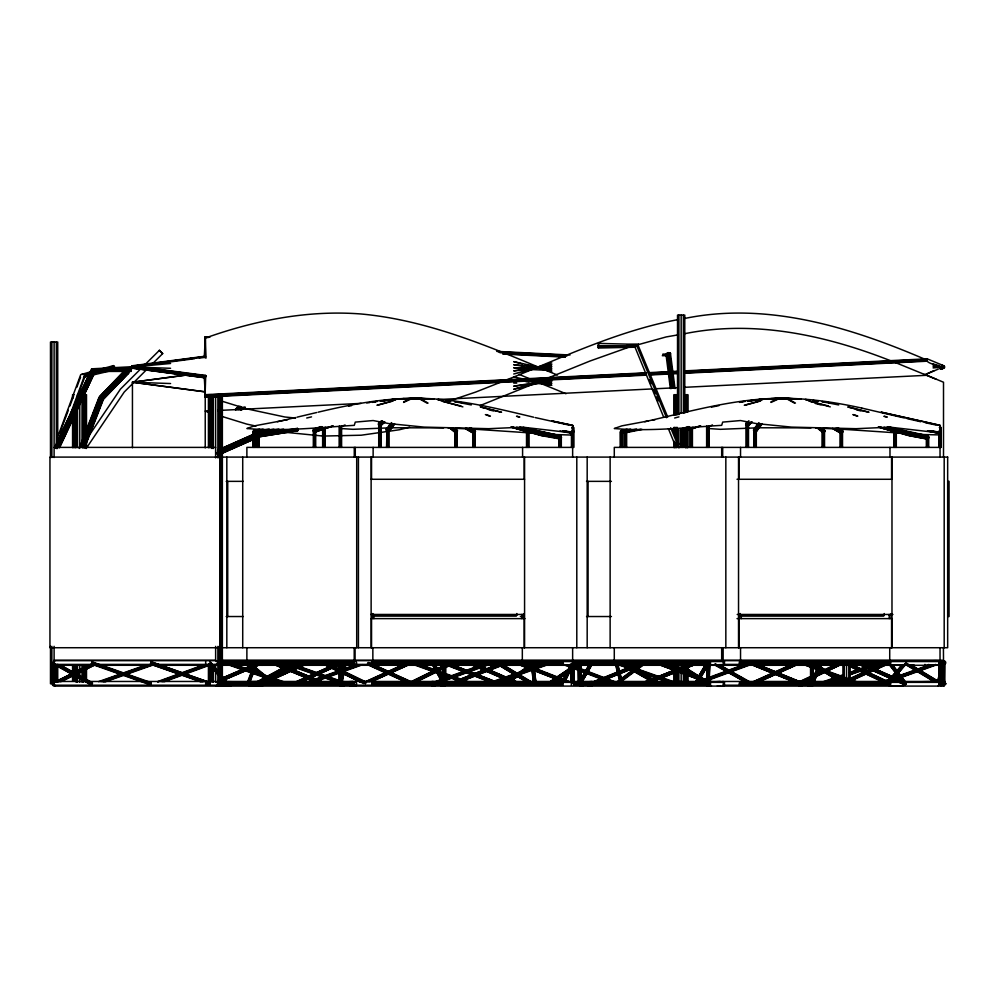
<?xml version="1.0" encoding="UTF-8"?>
<svg xmlns="http://www.w3.org/2000/svg" width="999" height="999" viewBox="0 0 999 999"><rect width="100%" height="100%" fill="white"/><g stroke="black" fill="none" stroke-linecap="round" stroke-linejoin="round"><path stroke-width="1.5" d="M572.639 427.135L572.639 425.337L551.885 420.966L572.639 425.374L572.639 457.092M940.034 427.135L940.034 425.337L881.168 412.15L940.034 425.374L940.034 457.092M205.369 395.879L205.307 397.065L205.132 375.462L204.296 376.611L205.307 397.065L646.378 375.149M209.977 337.125L205.207 336.9L205.319 356.193L206.106 358.054M421.416 399.101L415.284 398.888L415.359 398.264C455.569 398.264 494.83 407.904 533.691 417.22M782.754 398.888L782.766 398.264C809.377 398.389 835.776 402.397 861.725 408.067M205.669 664.41L205.669 661.55M205.669 685.202L205.669 682.354M572.115 432.954L572.652 429.707L573.451 430.332L573.114 432.33M939.522 432.954L939.235 431.331M564.285 681.655L518.094 663.673L518.606 661.875L569.13 681.543M571.203 684.889L572.015 682.667M204.633 356.581L205.207 336.9L205.319 356.193L132.08 365.796L131.506 366.983L132.08 368.156L204.745 377.759M205.307 336.9L204.296 357.342M646.241 373.239L205.095 395.142L205.719 375.462L132.08 365.796M706.693 680.806L707.304 667.444M706.93 680.119L707.604 665.259M707.492 681.168L708.229 664.834M708.254 681.168L709.003 664.834M708.878 681.605L709.627 665.259M709.128 682.292L709.939 664.472M598.601 343.394L598.389 348.014L598.401 343.394L638.736 344.418L627.484 344.767M354.32 660.676L354.32 665.284M354.32 681.468L354.32 686.088M131.069 371.403C128.147 367.332 132.879 365.209 131.069 371.403L93.656 371.441L56.98 448.688M562.874 661.55L562.874 664.41L523.089 664.41L523.089 661.55M562.874 682.354L562.874 685.202L52.622 685.202L52.622 682.354M415.284 398.888L415.334 398.264M776.598 399.101L782.741 398.264L763.723 399.101M849.625 681.693L801.285 663.673M801.248 664.098L801.772 662.287M411.788 684.465L412.687 682.667M469.617 663.673C470.367 665.284 472.152 661.738 470.504 661.862M517.994 684.902L518.656 682.667M904.57 663.648L905.344 664.06L906.28 662.986L905.581 661.9M939.922 684.864L940.658 682.704L911.4 665.097M592.245 664.41L592.145 665.284L584.815 664.847M353.097 664.41L352.984 665.284L341.183 665.197M523.089 685.202L523.089 682.354M859.577 664.722L904.907 684.889L906.13 683.778L906.018 682.667L862.1 663.136M890.521 661.55L890.521 664.41L724.45 664.41L723.638 665.284M890.521 682.354L890.521 685.202L724.45 685.202L723.638 686.088M323.301 684.902L324.388 682.667L323.301 684.902L274.463 664.697M801.972 684.465L801.173 684.902L750.237 664.098L751.31 661.862M801.173 684.902L801.448 683.091L802.409 683.091M314.26 432.18L313.099 430.557L313.898 428.946L320.879 426.623M313.898 428.946L315.921 430.557L315.135 432.18L333.341 425.861M680.881 431.568L681.293 428.946L688.286 426.623M700.749 425.861L682.529 432.18L683.328 430.557L681.293 428.946M519.967 664.41L371.865 664.41L371.628 662.986L371.865 661.55L724.45 661.55L724.45 664.41M371.865 685.202L371.865 682.354L724.45 682.354L724.45 685.202M60.102 664.872L92.333 682.704L92.045 684.452L91.096 684.864L53.484 664.06L54.296 661.9M91.096 684.864L92.333 682.704M739.51 664.41L739.51 661.55L945.379 661.55L945.841 662.986L944.742 664.41M739.51 685.202L739.51 682.354L901.16 682.354M652.372 661.55L652.372 664.41M652.372 682.354L652.372 685.202M572.39 428.559L572.989 425.949L572.302 429.17M939.709 429.17L940.396 425.949L939.997 427.56M341.97 671.228L343.269 665.284M342.357 671.078L343.007 668.106M341.271 676.76L343.868 664.884M341.383 679.732L344.643 664.884M344.093 670.004L344.742 667.032M341.708 681.63L345.279 665.284M342.095 681.468L345.666 665.134M341.97 682.292L345.879 664.472M939.859 428.559L940.084 427.56M704.695 681.693L657.654 664.098L658.641 661.862M372.789 613.523L373.439 615.971L516.283 615.971L516.87 613.523M740.197 613.523L740.846 615.971L883.69 615.971L884.277 613.523M412.162 664.098L412.962 661.862M470.029 684.902L470.729 683.091M937.274 682.292L939.584 673.376M939.46 675.561L937.924 681.493L939.634 683.778L937.986 686.088M938.098 681.181L939.634 675.237M938.561 681.93L939.322 678.958M798.076 665.284L798.301 664.41M379.483 425.986L378.496 423.389L381.506 420.754M383.803 422.365L380.519 425.986L384.94 421.94M746.89 425.986L745.903 423.389L748.913 420.754M751.198 422.365L747.926 425.986L752.347 421.94M248.526 684.902L247.128 684.465L247.053 683.091L248.414 682.667L255.245 664.635M394.318 424.612L389.148 431.193L387.25 431.818L386.313 429.195L391.483 422.627M389.148 431.193L392.882 425.999M761.725 424.612L756.543 431.193L754.657 431.818L753.721 429.195L758.878 422.627M756.543 431.193L760.289 425.999M55.295 665.284L53.771 662.986L55.295 660.676L216.146 660.676M55.295 686.088L53.771 683.778L55.295 681.468L142.095 681.468M132.218 365.796L131.506 366.983L132.08 368.156M430.694 665.284L430.969 664.41L430.219 665.284M614.947 661.55L614.947 664.41M614.947 682.354L614.947 685.202M215.834 665.284L217.794 662.986L217.332 661.55L216.159 661.55M216.159 682.354L217.332 682.354L217.794 683.778L215.834 686.088M360.714 682.18L323.251 664.06L323.451 662.986L324.438 661.9L366.059 682.03M323.251 664.06L324.438 661.9M940.521 432.33L940.559 429.707L939.559 430.332M937.986 665.284L939.634 662.986L937.986 660.676M200.737 681.855L150.437 664.098L151.236 661.862L210.152 682.654L209.365 684.902M573.176 432.929L573.151 430.307M940.571 432.929L940.559 430.307M574.038 664.41L574.5 662.986L572.827 660.676M574.6 664.41L574.6 661.55M574.038 685.202L574.5 683.778L572.827 681.468M574.6 685.202L574.6 682.354M940.783 665.284L942.457 662.986L940.783 660.676L247.415 660.676M940.783 686.088L942.457 683.778L940.783 681.468M943.531 686.088L945.204 683.778L944.742 682.354M944.167 681.468L945.841 683.778L944.742 685.202M510.751 427.048L541.458 435.651L560.402 439.048L561.438 437.412L560.664 435.776L526.023 428.171M878.97 427.048L909.677 435.651L927.809 439.048L928.845 437.412L928.059 435.776L893.431 428.171M586.288 665.284L586.588 664.41M54.495 684.902L52.86 683.778L52.86 662.986L53.721 661.862M52.86 683.778L54.495 682.654L54.495 664.098M939.647 683.416L939.647 661.862L941.283 662.986L943.243 684.44L942.606 684.839L941.845 684.839L940.733 674.45M939.41 684.864L941.283 683.778L941.283 662.986M944.33 681.505L943.506 662.986L942.644 661.862L941.245 662.287M710.039 665.097L714.385 664.797L750.249 684.814L715.908 665.109M750.249 684.814L751.398 682.742L719.655 664.922M69.693 416.096L84.49 375.674L88.849 374.563M450.262 428.321L455.344 432.505L454.258 430.894L456.531 429.27L457.267 431.893M816.857 427.709L822.751 432.505L822.027 429.895L823.938 429.27L825.037 430.894L823.8 432.505M72.765 409.752L84.903 376.66L83.479 377.272M58.229 435.539L80.694 374.687L91.121 371.653M59.74 433.416L68.294 410.327M69.893 405.994L73.639 395.891M76.836 387.225L80.582 377.123M466.995 428.996L474.338 433.154L475.312 430.532L472.09 428.534M834.402 428.996L841.732 433.154L842.969 431.531L841.932 429.92L840.921 429.92M615.709 663.773L621.153 684.902M246.853 683.778L253.159 667.145M247.128 684.465L254.483 664.635M247.764 684.902L249.338 680.731M249.575 681.705L255.881 665.059M249.85 682.392L256.681 664.372M513.036 427.609L527.097 431.818L526.398 430.194L528.321 428.571L529.02 430.194L527.909 431.818M880.431 427.609L894.505 431.818L893.805 430.194L895.728 428.571L896.415 430.194L895.304 431.818M84.64 446.516L102.76 399.513M150.449 664.098L202.347 681.93M151.224 661.862L210.14 682.654M80.444 446.478L99.226 397.877M84.778 447.415L103.496 399.101L128.809 372.902L127.747 370.542M79.171 448.464L99.126 397.078L123.726 371.64M84.066 447.977L102.86 399.725L128.809 372.902M943.243 684.44L941.22 663.811M79.87 447.939L99.313 398.089L124.975 371.715L124.8 370.542M81.369 447.415L100.275 399.101L125.849 372.902L128.222 373.626M82.767 447.977L101.623 399.725L127.085 373.626M811.325 681.78L818.705 665.147M811.213 682.392L819.205 664.372M812.175 681.618L819.555 664.984M812.849 681.992L820.216 665.359M814.485 679.008L816.333 674.849M819.405 667.919L820.629 665.147M813.586 681.992L820.966 665.359M813.598 682.392L821.59 664.372M814.11 681.618L821.49 664.984M248.264 664.098L246.965 662.986L248.614 661.862M61.876 433.017L66.496 423.251M71.766 412.088L92.195 368.831L56.593 442.782M59.441 447.277L95.13 371.441L59.565 447.714M58.879 447.714L94.693 372.053M55.395 446.004L91.633 368.831L130.519 366.795M55.619 448.089L92.545 370.442L130.145 369.093M214.685 665.284L215.097 664.41M218.269 449.812L220.267 445.654M256.393 429.757L253.521 430.357L253.234 431.968M253.521 430.357L254.508 430.969L254.533 433.591L274.713 429.458M208.704 663.661L209.952 664.073L210.914 662.986L209.553 661.887M620.691 447.39L620.616 430.969L627.16 429.17M621.94 433.591L621.415 430.357M562.837 680.319L570.729 664.372M563.411 679.894L570.154 666.033M563.598 680.307L570.342 666.445M564.248 680.731L570.978 666.87M564.822 680.319L567.507 674.775M564.997 680.731L571.066 668.256M565.097 681.006L569.817 671.303M565.584 680.307L570.978 669.218M940.496 369.243L943.118 368.169C938.348 365.272 924.937 363.161 926.835 359.353L683.653 371.378M650.824 681.043L621.016 664.098L620.941 662.287L621.528 661.862L658.691 682.667M658.091 682.667L657.18 683.778L657.592 684.902M581.505 677.896L588.973 664.897M580.594 680.069L589.547 664.472M580.594 681.368L590.297 664.472M581.243 681.793L590.946 664.897M582.28 680.981L586.75 673.189M588.249 670.591L591.233 665.384M582.28 681.181L591.982 664.285M582.105 681.867L591.808 664.972M695.416 681.805L705.257 664.897M696.016 681.181L705.082 665.584M695.978 681.38L705.818 664.485M699.337 676.66L700.848 674.063M702.359 671.465L703.87 668.855M696.728 681.38L706.568 664.485M697.377 681.805L707.217 664.897M698.438 681.181L708.266 664.285M698.264 681.855L708.104 664.959M774.824 399.076L782.392 398.264L797.227 399.076M786.575 399.101L782.03 398.888L782.392 398.264L793.743 399.063M89.086 435.527L120.467 389.086L139.897 369.692M86.126 448.539L124.263 391.995L147.315 368.943M782.08 398.888L782.504 398.264L801.198 399.076L782.479 398.264L782.03 398.888L787.924 399.088L776.198 399.076M112.075 366.483L113.586 365.622L114.972 367.882M389.46 425.999L391.183 423.626M392.407 423.426L386.376 431.193M393.281 424.038L387.25 431.818M394.605 423.626L388.311 431.818M756.867 425.999L758.591 423.626M759.814 423.426L753.783 431.193M760.689 424.038L754.657 431.818M762.012 423.626L755.719 431.818M386.014 430.194L390.597 424.388M753.421 430.194L757.991 424.388M889.235 679.62L895.266 672.689M897.277 670.379L902.297 664.597M888.785 680.356L901.835 665.334M889.085 680.319L902.147 665.297M897.552 671.103L899.562 668.793M892.407 677.534L903.458 664.834M893.044 677.959L904.095 665.259M894.48 676.847L896.478 674.537M898.488 672.227L904.52 665.297M893.78 677.959L904.832 665.259M894.33 677.534L905.369 664.834M355.594 665.284L356.718 662.986L355.594 660.676M355.594 686.088L356.718 683.778L355.594 681.468M797.627 665.284L798.438 664.41M109.503 387.562L115.884 380.906M99.775 396.441L123.252 372.028M105.419 395.891L108.579 392.595M113.861 387.1L119.131 381.606M126.523 373.913L128.634 371.715M152.81 363.449L162.687 353.571L159.44 350.299L144.218 365.384M563.099 665.284L564.035 664.41M770.928 398.564L782.392 398.264L781.655 398.888L786.812 399.113M782.342 398.264L781.655 398.888L787.999 399.138M341.72 426.073L341.046 426.685L345.067 424.937M378.234 424.375L380.444 422.365M379.295 422.777L382.542 420.754M378.609 425.374L380.819 423.351M380.594 424.975L383.903 421.94M709.128 426.073L708.453 426.685L712.474 424.937M745.641 424.375L747.851 422.365M746.016 425.374L748.226 423.351M747.989 424.975L751.31 421.94M410.052 399.138L415.821 398.264L423.164 399.15M722.289 665.284L723.663 662.986L722.289 660.676M722.289 686.088L723.663 683.778L722.289 681.468M235.552 410.264L240.197 406.243M238.024 409.965L241.483 406.955M235.452 409.253L238.948 406.243M240.022 410.114L243.481 407.13M241.246 410.277L244.705 407.305M414.073 398.888L414.797 398.264L422.152 399.15M790.571 399.15L782.205 398.264L781.343 398.888L783.228 398.264L784.065 398.888L783.228 398.264L779.757 399.076M235.889 408.966L238.224 406.955M242.819 409.016L245.13 407.043M54.446 663.648L53.484 664.06M708.154 665.284L709.253 664.41M445.404 665.284L446.516 664.41M56.668 665.284L57.767 664.41M812.811 665.284L813.923 664.41M340.884 665.284L342.02 664.41M745.903 423.389L747.739 422.777L748.988 424.375M403.658 401.785L410.327 398.826L414.76 398.264L413.973 398.888L414.747 398.264L420.916 399.113L428.072 403.084M781.38 398.888L782.205 398.264L788.323 399.113L795.466 403.084M598.164 345.704L636.825 345.816L638.698 344.418M414.76 398.264L411.288 399.076L419.405 399.113M616.52 682.18L639.984 664.572M617.644 681.967L640.671 664.572M620.716 680.381L641.283 665.009M625.224 677.235L627.647 675.424M621.041 681.068L642.819 664.785M621.69 681.281L643.943 664.572M386.313 429.195L388.211 428.583M370.279 665.284L218.506 665.284L219.693 664.41M753.721 429.195L754.557 428.583M446.266 664.41L445.067 665.284L431.818 665.284L431.73 664.41M812.474 665.284L813.673 664.41M927.609 665.284L928.82 664.41M573.089 664.098L573.676 663.673L573.638 683.091L572.602 665.159M505.132 682.217L512.637 677.022M516.845 674L530.157 664.897M510.002 679.195L512.499 677.459M518.756 673.126L526.261 667.931M506.306 682.042L515.059 675.986M521.316 671.653L531.331 664.71M510.389 680.132L516.645 675.799L524.575 680.469M522.902 671.478L531.655 665.409M512.2 679.445L515.946 676.847M518.456 675.112L522.202 672.514M512.25 679.695L522.265 672.764M524.762 671.028L528.521 668.431M512.112 680.132L524.625 671.478M511.663 680.569L522.927 672.764M526.673 670.167L529.183 668.431M941.245 663.673L943.256 663.673M549.7 681.917L554.857 678.446M557.43 676.71L569.018 668.918M549.925 681.917L569.23 668.918M573.101 666.321L575.674 664.585M551.048 681.43L554.92 678.833M557.492 677.097L569.08 669.293M551.623 681.43L568.356 670.167M573.513 666.695L576.086 664.972M552.072 682.042L567.519 671.653M575.249 666.445L577.822 664.71M559.54 677.459L564.697 674M553.671 681.793L570.417 670.529M572.989 668.793L579.42 664.46M554.807 681.306L566.396 673.513M572.827 669.18L579.27 664.847L579.632 681.168M553.733 682.18L566.608 673.513M573.051 669.18L579.482 664.847M620.591 683.091L621.99 682.667M940.396 664.048L941.033 663.636L939.023 663.673L939.023 682.991M403.584 402.435L411.363 398.826L416.67 398.888L415.821 398.264L412.35 399.076L416.471 398.888L415.734 398.264L405.419 398.851M771.053 401.785L777.721 398.826L782.155 398.264L769.592 399.101M770.991 402.435L778.758 398.826L784.04 398.888L783.216 398.264M256.743 681.942L282.03 668.319M284.703 666.882L288.686 664.735M257.33 681.942L282.617 668.319M285.277 666.882L289.273 664.735M278.996 670.866L281.656 669.442M259.228 681.655L289.835 665.159M260.901 681.63L291.508 665.134M262.6 681.306L266.596 679.158M269.255 677.722L285.227 669.118M287.887 667.682L293.207 664.822M262.213 681.605L286.176 668.693M288.836 667.257L292.819 665.109M263.174 681.306L285.801 669.118M288.461 667.682L293.793 664.822M57.567 680.681L71.104 673.975M73.814 672.627L88.699 665.247M57.93 680.681L71.466 673.975M74.163 672.627L90.41 664.585M57.443 681.093L70.979 674.387M73.689 673.039L88.574 665.671M57.018 681.768L90.859 664.997M58.754 681.768L92.582 664.997M86.389 668.356L93.157 664.997M60.252 681.768L94.955 664.735M61.476 681.505L95.317 664.735M410.552 682.03L432.43 671.303M437.899 668.618L443.369 665.933M410.789 682.03L434.041 670.629M436.775 669.28L446.353 664.585M411.9 681.768L432.417 671.715M437.887 669.03L444.717 665.671M412.537 681.768L434.428 671.041M437.162 669.692L446.74 664.997M414.273 681.768L434.79 671.703M437.525 670.366L448.476 664.997M422.053 678.408L435.726 671.703M438.474 670.354L443.943 667.669M415.859 681.755L448.688 665.659M417.207 681.505L448.676 666.071M798.738 682.03L810.127 676.673M812.799 675.324L835.439 664.597M800.224 681.768L810.064 677.072M812.874 675.736L815.684 674.4M818.493 673.051L821.315 671.715M825.524 669.692L833.965 665.671M800.586 681.768L810.426 677.072M813.236 675.736L835.738 664.997M802.347 681.768L837.487 664.997M816.295 675.724L824.737 671.703M831.767 668.343L838.798 664.984M804.008 681.755L811.038 678.408M813.848 677.06L839.16 664.984M806.755 680.831L810.976 678.821M815.196 676.798L825.037 672.102M827.846 670.766L840.509 664.722L815.334 676.798M805.494 681.493L811.113 678.821M924.1 375.05L934.127 370.604M262.799 681.368L267.058 679.407M271.303 677.459L286.913 670.317M289.747 669.018L292.582 667.719M263.274 681.368L267.532 679.407M271.041 677.884L294.48 667.07M263.786 681.793L268.032 679.844M272.29 677.884L300.662 664.897M265.547 681.83L268.381 680.531M272.64 678.583L302.422 664.934M292.707 669.517L296.965 667.569M274.101 678.621L303.883 664.972M274.775 678.396L297.465 667.994M300.299 666.695L304.558 664.747M275.249 678.396L297.952 667.994M300.786 666.695L305.032 664.747M849.25 678.883L870.067 669.43M872.839 668.169L879.769 665.022M848.988 679.308L880.893 664.81M849.038 679.994L864.297 673.064M866.882 671.74L871.228 669.917M874 668.656L882.329 664.872M850.761 680.057L884.053 664.934M851.273 680.481L885.951 664.735M853.134 679.857L873.938 670.404M876.71 669.143L886.425 664.735M295.392 682.042L329.108 666.92M296.616 681.83L304.945 678.059M307.729 676.798L328.559 667.344M297.615 681.83L335.115 664.822M299.35 681.892L307.692 678.109M310.464 676.847L336.863 664.872M312.362 676.273L317.919 673.751M320.691 672.489L329.021 668.706M334.578 666.183L337.362 664.922M300.861 681.942L331.418 668.081M334.19 666.82L338.361 664.922M303.084 681.106L308.641 678.583M312.812 676.685L339.198 664.722M302.085 681.73L339.585 664.722M364.71 682.03L402.272 665.022M365.172 682.03L403.396 664.81M367.282 681.892L386.75 673.064M389.323 671.74L404.845 664.872M369.006 681.942L406.568 664.934M373.027 680.694L388.324 673.751M391.108 672.489L407.804 664.934M370.904 681.743L408.466 664.735M372.764 681.118L408.941 664.735M752.522 682.042L790.334 665.034M752.896 682.042L791.583 664.822M758.94 679.944L767.344 676.161M778.546 671.128L782.741 669.23M755.294 681.892L793.106 664.872M757.042 681.942L794.854 664.922M760.813 680.681L776.211 673.751M779.02 672.489L795.816 664.922M758.89 681.73L796.702 664.722M760.664 681.106L797.065 664.722M222.352 452.41L228.047 449.875M246.553 441.645L255.095 437.849M217.72 450.274L253.933 434.228M218.119 455.119L256.593 438.049M217.707 455.144L257.842 437.4M218.756 449.662L256.493 432.992M217.395 451.086L256.568 433.841M216.433 453.022L256.905 435.202M217.083 454.333L257.392 436.563M222.989 677.784L250.012 666.171M223.239 677.784L251.673 665.559M224.375 677.597L248.551 667.195M217.907 680.656L220.754 679.432M223.601 678.209L250.612 666.583M223.938 678.883L252.372 666.658M226.323 678.346L243.394 671.003M224.126 679.57L252.56 667.332M255.407 666.108L258.254 664.884M223.838 679.982L245.18 670.804M249.438 668.98L252.285 667.757M255.132 666.533L259.39 664.697M224.088 679.982L252.535 667.757M255.369 666.533L259.64 664.697M926.872 373.926L938.298 369.093M543.369 379.97L479.82 405.694M547.602 378.196L589.959 361.039L628.096 347.477M675.024 388.536L670.441 353.209L668.194 352.647L666.82 353.209L671.353 388.536M592.419 682.092L635.564 664.76M593.818 681.942L600.973 679.045M603.833 677.896L628.146 668.069M594.417 681.942L601.573 679.045M604.432 677.896L637.337 664.61M597.602 681.468L639.085 664.71M608.628 677.534L615.771 674.637M621.503 672.327L630.082 668.868M634.365 667.132L637.237 665.983M599.213 681.58L603.508 679.844M606.368 678.683L630.681 668.868M633.541 667.707L639.273 665.396M601.81 680.843L604.67 679.682M607.542 678.533L637.574 666.395M599.188 681.992L639.235 665.821M645.042 682.08L649.35 680.356M652.21 679.195L673.688 670.529M676.56 669.38L685.152 665.908M645.404 682.08L688.373 664.747M646.328 681.93L649.188 680.781M652.047 679.62L673.538 670.953M676.398 669.805L686.425 665.759M647.265 681.93L690.234 664.597M653.321 680.319L676.236 671.066M679.108 669.917L691.995 664.71M656.78 679.27L661.088 677.534M663.948 676.385L669.68 674.075M673.975 672.339L678.271 670.604M681.131 669.455L692.594 664.834M653.433 681.006L693.531 664.834M654.345 680.856L694.804 664.672M645.304 681.543L649.55 679.857M651.298 679.295L673.925 670.292M683.491 666.358L686.313 665.234M645.179 681.967L649.412 680.282M657.904 676.91L673.463 670.729M683.353 666.783L686.188 665.659M646.041 681.967L648.875 680.843M651.698 679.72L654.532 678.596M658.778 676.91L674.325 670.729M662.05 677.16L673.363 672.664M688.923 666.483L693.156 664.797M654.507 680.394L658.753 678.708M661.588 677.584L672.901 673.089M688.461 666.907L694.118 664.66M654.845 680.394L659.09 678.708M673.226 673.089L661.912 677.584L673.463 681.643M687.374 667.469L694.442 664.66M941.158 369.243L943.893 368.169L941.77 367.382M500.998 382.093L475.586 392.108L449.188 400.999M506.655 379.87C562.949 357.392 618.406 330.607 678.421 319.555M454.495 681.543L471.59 674.787M474.438 673.663L497.227 664.672M454.832 681.543L457.679 680.419M460.527 679.295L471.915 674.787M474.762 673.663L483.316 670.292M487.587 668.606L494.705 665.796M454.37 681.967L497.09 665.097M465.197 678.034L472.327 675.224M475.174 674.1L482.292 671.291M487.987 669.03L495.104 666.221M455.919 682.092L458.766 680.968M461.613 679.844L500.062 664.672M461.938 680.531L473.326 676.036M476.173 674.912L486.151 670.978M488.998 669.854L500.387 665.359M465.646 679.407L474.188 676.036M478.459 674.35L487.012 670.978M489.86 669.854L499.825 665.921M462.337 680.956L475.487 675.898M478.009 674.775L501.123 665.784M326.873 427.984L332.48 425.861M699.874 425.861L683.066 431.718M941.645 368.806L944.517 367.707L942.369 366.933M699.188 681.068L742.544 665.059M698.214 682.017L743.993 664.959M709.49 678.446L747.065 664.585M708.341 679.67L749.275 664.735M708.641 680.094L750.724 664.635M157.692 681.593L202.984 665.072M157.83 682.017L204.583 664.959M161.001 681.643L207.742 664.585M162.712 681.805L181.768 674.874M184.628 673.801L209.528 664.735M164.348 681.693L209.653 665.159M435.377 681.593L448.576 676.798M451.511 675.736L476.423 666.67M435.539 682.017L476.573 667.095M479.508 666.021L482.442 664.959M438.723 681.643L485.626 664.585M440.434 681.805L450.699 678.071M453.621 676.997L478.546 667.931M481.481 666.87L487.337 664.735M442.058 681.693L488.961 664.635M308.391 681.618L338.836 670.704M341.72 669.667L354.782 664.984M308.529 682.055L356.393 664.897M311.725 681.705L314.623 680.656M317.52 679.62L339.26 671.815M343.606 670.267L358.104 665.059M317.769 680.307L325.012 677.709M327.859 676.673L339.498 672.514M343.856 670.953L361.238 664.71M317.907 680.731L339.635 672.939M343.968 671.378L362.824 664.622M882.616 681.618L929.008 664.984M882.716 682.042L891.42 678.933M894.317 677.884L930.569 664.897M882.866 682.042L890.121 679.445M894.467 677.884L913.323 671.128M919.117 669.055L927.821 665.933M885.838 681.705L916.295 670.779M919.192 669.742L932.242 665.059M887.562 681.867L893.356 679.795M896.253 678.746L935.401 664.71M896.415 678.746L918.156 670.953M921.066 669.917L935.564 664.71M889.21 681.78L937.112 664.622M98.564 681.643L120.192 674.038M123.077 673.026L146.141 664.909M100.15 681.568L147.74 664.822M101.836 681.755L122.028 674.65M124.912 673.638L149.425 665.009M103.521 681.93L152.547 664.685M105.12 681.855L154.146 664.61M492.507 681.643L540.097 664.909M494.105 681.568L530.157 668.88M533.041 667.869L541.695 664.822M495.791 681.755L504.445 678.708M507.33 677.697L543.381 665.009M497.477 681.93L546.503 664.685M499.063 681.855L533.678 669.68M536.563 668.668L548.101 664.61M823.501 681.643L843.693 674.55M849.462 672.514L865.321 666.932M868.206 665.921L871.091 664.909M825.099 681.568L843.843 674.974M849.612 672.939L872.689 664.822M826.785 681.755L844.093 675.661M849.862 673.638L874.375 665.009M828.471 681.93L840.009 677.871M850.099 674.325L877.497 664.685M830.057 681.855L841.595 677.797M850.249 674.75L879.095 664.61M314.76 428.946L321.753 426.623M313.261 429.558L317.457 428.171M315.534 429.558L322.527 427.235M313.099 430.557L315.896 429.632M315.921 430.557L325.724 427.297M313.486 431.568L316.283 430.631M315.659 431.718L328.371 427.372M680.656 429.558L689.16 426.623M680.506 430.557L689.934 427.235M683.328 430.557L693.119 427.297M683.166 431.568L695.779 427.372M376.885 405.207L392.332 400.974M377.747 405.207L393.206 400.974M744.28 405.207L759.74 400.974M745.154 405.207L760.614 400.974M551.835 362.949L513.711 374.001L551.835 364.722L545.741 365.709M541.57 381.181L513.711 389.248L551.835 379.982L547.265 380.719M545.966 379.907L548.901 379.058M636.887 345.042L666.221 336.925L678.421 334.802M100.112 369.243L113.586 365.622M90.822 372.727L83.429 374.687L82.13 374.076M93.781 371.953L96.728 371.166M108.554 368.044L114.473 366.483M306.718 418.007L311.526 416.87M674.625 418.007L678.933 416.87M93.194 373.451L101.91 371.228M409.59 427.197L399.325 429.77L361.201 435.214L324.6 436.026M84.965 376.923L87.962 376.211M93.943 374.787L108.903 371.216M296.99 417.182L316.646 412.525M277.36 421.728L295.479 417.532M644.755 421.728C690.209 411.476 735.639 398.226 782.629 398.264L788.823 399.101M318.157 412.175C350 404.607 382.392 398.339 415.234 398.264L415.259 398.888L409.19 399.101M254.008 430.357L259.765 429.17M254.508 430.969L263.137 429.195M269.218 429.021L254.82 431.968L254.757 447.39M254.832 432.979L273.564 429.133M620.616 430.969L623.501 430.382M621.902 430.969L630.544 429.195M623.513 431.381L620.629 431.968L620.941 432.979M636.625 429.021L622.227 431.968L622.165 447.39M622.227 432.979L640.958 429.133M621.44 433.591L642.12 429.458M348.576 406.218L351.611 405.606M711.438 407.13L719.005 405.606M372.115 402.385L375 401.81M739.522 402.385L742.407 401.81M283.691 420.404L254.47 425.849L246.878 428.521C282.517 431.605 318.606 427.522 354.27 425.337L355.282 422.102L373.127 420.542L388.611 423.539L424.076 427.11L488.698 428.696L522.589 427.172L561.313 431.618L572.639 431.755M648.488 420.879L621.865 425.849L614.285 428.521C649.924 431.605 686.013 427.522 721.678 425.337L722.689 422.102L740.534 420.542L756.018 423.539L791.483 427.11L856.093 428.696L889.984 427.172L928.72 431.618L940.034 431.755M684.515 318.494C766.395 301.561 849.225 326.81 924.1 358.903M684.515 333.741C754.557 319.468 826.673 335.389 892.045 361.313M285.002 420.167L287.637 419.717M652.409 420.167L655.044 419.717M542.682 366.208L513.711 370.904L524.388 369.667M544.218 381.218L513.711 386.163L527.435 384.565M268.569 434.465L271.628 433.978M260.901 431.893L278.946 428.996M259.465 432.979L283.554 429.133M259.802 434.34L297.302 428.371L297.789 430.644L297.477 428.371M258.791 435.951L297.552 429.782M259.44 436.788L297.789 430.644M259.228 436.788L297.727 430.644M366.758 403.009L369.792 402.535M372.814 402.06L375.849 401.573M740.222 402.06L743.256 401.573M138.549 366.146L143.119 365.509M146.166 365.097L194.68 358.678M133.192 366.046L204.345 356.643M134.703 366.046L205.869 356.643L205.357 337.35L208.479 337.5M185.514 375.212L132.442 382.23L132.442 447.739M374.513 401.81L377.41 401.423M380.307 401.049L394.767 399.175M380.794 401.049L395.267 399.175M391.533 400.174L394.418 399.8M392.819 400.174L395.704 399.8M747.939 400.961L752.247 400.412M755.119 400.037L759.964 399.488M741.92 401.81L745.304 401.423M747.702 401.049L762.175 399.175M758.928 400.174L761.825 399.8M199.201 358.104L205.232 357.342M185.639 375.075L132.442 382.23L205.232 391.858L132.442 382.23L170.567 383.541M535.064 368.444L551.835 366.496L545.741 366.708M532.017 384.041L551.835 381.743M571.403 435.052L551.885 434.44M940.034 434.927L919.292 434.44M380.394 401.111L386.463 400.499M391.009 400.037L395.567 399.575M747.801 401.111L753.87 400.499M758.416 400.037L761.45 399.725M133.966 366.845L170.567 363.486M933.103 367.944L942.02 367.12M431.818 686.088L434.84 685.838M587.587 681.855L592.145 681.468M805.244 664.785L799.212 665.284L799.088 664.41M799.212 686.088L802.222 685.838M404.058 398.564L396.341 399.138L415.472 398.264L415.971 398.888L407.417 399.076M391.645 400.112L394.518 399.887M759.427 399.488L782.916 398.264L783.378 398.888M759.053 400.112L761.925 399.887M580.319 665.284L586.276 664.847M580.319 686.088L583.304 685.863M806.518 681.805L810.976 681.468M339.735 686.088L344.068 685.789M707.142 686.088L711.488 685.789M402.185 399.101L415.684 398.264L426.336 399.063M770.454 399.101L783.091 398.264L783.878 398.888L777.459 399.138M781.006 399.076L783.803 398.888L783.141 398.264L772.814 398.851M347.128 681.83L352.847 681.468M714.535 681.83L720.267 681.468M205.132 375.462L205.157 394.692L646.291 372.777M649.375 372.627L677.459 371.228M683.666 370.929L926.81 358.841L926.922 361.213L683.753 373.289M649.362 373.077L677.497 371.69M205.082 395.879L646.266 373.963M649.375 373.813L677.434 372.415M683.678 372.103L926.872 360.027M205.132 396.615L646.303 374.7M650.973 374.463L677.559 373.151M683.716 372.839L926.91 360.764M651.023 374.925L677.547 373.601M209.902 410.901L205.232 411.126L208.691 412.35M217.695 410.514L361.089 403.384M437.462 399.588L652.547 388.911M655.669 388.748L677.484 387.674M683.728 387.362L926.872 375.287L943.506 382.23L943.506 457.092M99.326 369.168L105.407 368.881M91.771 369.443L130.22 367.669M409.952 399.101L415.896 398.888L403.521 398.564M777.347 399.101L783.303 398.888L782.879 398.264M541.158 366.87L513.711 367.819L533.541 368.057M388.711 427.884L352.922 429.32L341.608 428.559M391.758 427.772L443.606 427.884M756.118 427.884L720.329 429.32L709.015 428.559M759.165 427.772L811.013 427.884M662.3 355.719L666.832 355.594L662.924 355.07M93.656 371.441L130.32 370.529M598.389 348.014L635.077 347.227M218.556 665.259L230.806 665.022M217.033 686.088L230.806 685.814M933.441 660.726L936.513 660.676M889.422 665.284L913.898 664.822M243.481 681.83L258.841 681.53M918.093 681.817L936.513 681.468M889.422 686.088L903.196 685.826M598.226 347.128L635.714 346.69L635.039 347.227L663.736 417.32M159.328 350.299L162.687 353.571M132.805 368.156L205.319 377.759M74.226 394.705L72.577 394.705L72.577 397.814M571.903 427.56L573.826 427.56L573.826 447.39L246.878 447.39L246.878 457.092M939.31 427.56L941.22 427.56L941.22 447.39L614.285 447.39L614.285 457.092M473.514 429.92L474.525 429.92M573.826 431.331L571.453 431.331L571.453 447.39M941.22 431.331L938.848 431.331L938.848 447.39M572.639 431.93L573.826 431.93M560.664 435.776L526.71 428.559M928.059 435.776L909.165 432.392M54.108 447.39L215.634 447.39M371.128 479.283L524.575 479.283M737.025 479.283L891.982 479.283M226.186 481.356L243.294 481.356M586.538 481.356L611.425 481.356M948.163 481.356L949.05 481.356L949.05 616.533L948.163 616.533M370.766 614.46L372.252 614.46M372.515 614.46L523.863 614.46M737.2 614.46L892.931 614.46M521.503 614.81L522.727 614.81M888.91 614.81L890.121 614.81M372.789 615.396L516.87 615.396M740.197 615.396L884.277 615.396M226.186 616.533L243.294 616.533M520.367 616.533L523.476 616.533M586.538 616.533L611.425 616.533M371.128 618.618L524.95 618.618M737.025 618.618L892.357 618.618M54.108 660.214L215.634 660.214M218.744 660.214L940.034 660.214L940.034 647.727M940.696 660.214L943.506 660.214L943.418 647.727M218.943 660.676L246.965 660.676M941.158 660.676L945.379 661.55M217.707 661.55L354.495 661.55M52.16 662.986L53.771 662.986M217.832 662.986L354.57 662.986M371.628 662.986L562.961 662.986M573.451 662.986L710.726 662.986M739.272 662.986L890.708 662.986M939.634 662.986L942.457 662.986M750.237 664.098L791.645 680.856M54.183 664.41L92.832 664.41M97.465 664.41L153.122 664.41M156.206 664.41L217.332 664.41M217.707 664.41L368.768 664.41M573.451 664.41L660.064 664.41M663.136 664.41L710.863 664.41M939.185 664.41L941.995 664.41M53.834 665.284L97.14 665.284M100.25 665.284L156.044 665.284M159.141 665.284L216.146 665.284M372.477 665.284L523.738 665.284M525.699 665.284L663.473 665.284M665.322 665.284L755.107 665.284M757.254 665.284L863.173 665.284M865.396 665.284L944.167 665.284M84.578 681.006L84.128 665.446M144.58 681.468L216.146 681.468M218.943 681.468L360.189 681.468M362.55 681.468L794.043 681.468M797.077 681.468L939.672 681.468M217.707 682.354L318.981 682.354M322.078 682.354L354.495 682.354M904.207 682.354L941.995 682.354M942.369 682.354L945.379 682.354M906.018 682.667L864.522 664.397M939.647 682.654L940.658 682.704M52.16 683.778L53.771 683.778M217.832 683.778L354.57 683.778M371.628 683.778L562.961 683.778M573.451 683.778L710.726 683.778M739.272 683.778L890.708 683.778M939.634 683.778L942.457 683.778M945.204 683.778L945.841 683.778M573.451 685.202L710.863 685.202M939.185 685.202L941.995 685.202M944.167 686.088L53.834 686.088L52.622 685.202M536.588 368.094L551.835 368.269M513.711 383.067L516.758 383.104M535.064 383.316L551.835 383.516L547.265 383.092M662.849 354.071L665.971 354.121L670.341 388.599M241.096 664.847L250.274 665.034M256.393 665.159L262.512 665.284M224.638 681.593L235.377 681.805M248.751 685.801L262.512 686.088M933.103 366.621L940.534 366.87M133.966 367.033L137.013 367.132M143.119 367.345L170.567 368.294M815.596 428.072L818.643 428.196M823.213 428.384L833.89 428.833M839.997 429.083L904.045 433.341M448.189 428.072L452.759 428.259M455.806 428.384L466.483 428.833M472.589 429.083L536.638 433.341M420.517 399.088L414.672 398.888L415.097 398.264L433.803 399.076L415.084 398.264L414.573 398.888L420.567 399.101L414.26 398.888L414.922 398.264L429.82 399.076M496.703 351.373L570.004 355.007M498.339 351.898L566.908 355.307M499.887 352.709L566.895 356.044M502.834 353.596L565.297 356.693M923.713 374.513L926.835 374.662M502.909 354.058L565.247 357.155M923.7 374.962L926.81 375.112M532.542 369.593L548.126 370.367M799.35 681.468L805.082 681.83M587.687 685.826L592.02 686.088M431.93 681.468L437.674 681.83M578.821 681.468L584.64 681.867M808.141 685.789L812.474 686.088M440.721 685.789L445.067 686.088M425.524 399.063L414.935 398.264L414.26 398.888L417.282 399.113M708.628 681.468L713.074 681.805M342.707 681.58L345.679 681.805M714.347 664.785L717.369 665.034M717.369 685.838L720.379 686.088M349.975 685.838L352.984 686.088M541.158 367.282L513.711 364.735L524.388 366.221M525.911 381.118L539.635 382.392M295.629 418.069L284.952 417.008L246.828 408.866L218.956 400.262M284.952 432.255L323.077 436.063M813.024 400.661L817.644 401.123M445.616 400.661L450.237 401.123M810.326 400.112L805.269 399.525L810.339 400.187M812.861 400.499L817.919 401.086M442.919 400.112L437.862 399.525L442.932 400.187M450.524 401.086L445.467 400.499L450.537 401.186M170.567 372.227L173.589 372.602M185.639 374.138L188.649 374.513M200.712 376.036L203.721 376.423M813.373 400.587L817.944 401.186M134.765 366.446L146.903 368.057M149.937 368.456L154.495 369.068M157.53 369.468L169.68 371.079M172.715 371.478L184.865 373.089M187.899 373.489L206.106 375.899L206.169 376.611M131.731 366.246L204.595 375.899L205.095 395.142M136.251 368.119L140.896 368.731M143.993 369.143L147.078 369.555M151.723 370.167L154.82 370.579M159.453 371.191L162.55 371.591M167.195 372.215L170.292 372.615M173.376 373.027L178.022 373.638M181.119 374.051L185.752 374.662M188.848 375.075L193.494 375.686M196.591 376.099L199.675 376.498M131.643 367.707L204.345 377.322M140.072 368.032L143.119 368.444M147.69 369.081L150.749 369.493M155.32 370.13L158.366 370.542M162.949 371.178L165.996 371.591M527.435 366.645L530.481 367.07M536.588 367.919L551.835 370.042L543.044 368.107M525.911 381.68L528.958 382.105M536.588 383.166L551.835 385.289L541.57 383.029M822.127 401.573L825.224 402.06M828.196 402.547L831.293 403.022M454.72 401.573L457.817 402.06M460.851 402.547L463.886 403.022M933.103 365.284L940.534 366.496M808.528 400.961L828.271 405.969M441.121 400.961L460.864 405.969M928.67 436.401L894.005 428.783M928.845 437.412L895.653 430.169M928.508 438.424L895.279 431.181M908.266 435.027L911.288 435.589M914.297 436.163L921.852 437.574M926.985 439.048L908.865 435.651L878.158 427.048M561.263 436.401L526.61 428.783M561.438 437.412L528.246 430.169M561.101 438.424L527.884 431.181M540.859 435.027L543.881 435.589M546.903 436.163L554.445 437.574M821.99 401.66L838.685 404.945M454.582 401.66L471.291 404.945M933.166 431.044L939.222 432.33M930.431 431.031L940.022 432.954M931.493 431.019L939.06 432.617M930.094 431.019L937.674 432.617M927.934 431.006L940.047 433.554M927.397 431.006L939.51 433.554L939.185 432.929M565.759 431.044L571.815 432.33M564.085 431.019L571.653 432.617M563.024 431.031L572.614 432.954M562.699 431.019L570.267 432.617M559.989 431.006L572.639 433.554M925.249 422.727L935.863 424.975M568.456 424.975L535.202 417.57M255.969 426.073L246.828 424.113L218.956 415.509M538.636 367.132L513.711 361.65L522.514 363.998M513.711 376.898L523.976 379.158M528.371 380.119L538.636 382.38M861.7 408.067L904.107 417.919M907.104 418.618L920.741 421.753M848.288 407.018L868.968 412.2M847.789 407.018L868.468 412.2M856.368 409.84L860.913 410.939M480.881 407.018L501.56 412.2M480.382 407.018L501.061 412.2M488.961 409.84L493.506 410.939M894.117 428.559L907.666 432.005M906.755 434.64L878.983 426.873M539.348 434.64L511.575 426.873M542.27 435.651L511.563 427.048M810.539 401.436L830.281 406.88M815.471 403.509L821.103 404.957M443.144 401.436L462.874 406.88M884.427 416.296L887.237 417.033M883.928 416.296L886.737 417.033M517.02 416.296L519.83 417.033M516.52 416.296L519.33 417.033M525.437 364.772L529.845 365.946M537.175 367.907L551.835 371.815M933.103 363.961L939.048 365.684M892.919 427.734L895.728 428.571M889.297 426.898L894.917 428.571M893.493 428.359L896.303 429.195M887.162 427.097L894.18 429.195M893.606 429.358L896.415 430.194M883.965 427.26L893.805 430.194M891.82 429.932L896.041 431.193M879.869 426.998L893.93 431.193M881.243 427.609L893.905 431.393M525.511 427.734L528.321 428.571M523.301 427.322L527.509 428.571M526.086 428.359L528.896 429.195M519.755 427.097L526.785 429.195M526.211 429.358L529.02 430.194M516.57 427.26L526.398 430.194M525.824 430.357L528.633 431.193M512.462 426.998L526.498 431.393M888.074 429.083L892.257 430.407M206.381 396.278L208.691 397.09M628.758 665.921L659.04 676.573M628.608 666.345L658.89 676.997M661.775 678.009L671.877 681.568M622.602 665.009L625.486 666.021M629.807 667.544L634.14 669.068M637.025 670.079L670.192 681.755M619.467 664.685L632.454 669.255M638.224 671.278L668.506 681.93M617.882 664.61L632.305 669.68M639.51 672.215L655.369 677.797M658.254 678.808L666.907 681.855M294.88 664.909L339.585 680.631M293.294 664.822L316.358 672.939M319.243 673.963L339.435 681.056M291.608 665.009L339.185 681.755M291.358 665.709L314.435 673.813M317.32 674.837L337.5 681.93M289.772 665.621L335.914 681.855M235.764 664.909L260.277 673.526M263.162 674.55L283.341 681.643M234.166 664.822L261.563 674.462M264.448 675.474L281.755 681.568M231.044 664.51L262.762 675.661M268.531 677.697L280.07 681.755M229.358 664.685L265.409 677.372M269.73 678.895L278.384 681.93M227.76 664.61L265.259 677.797M269.58 679.32L276.785 681.855M91.958 662.287L151.074 683.091M91.708 662.986L150.837 683.778M91.471 663.673L150.599 684.465M150.861 662.986L204.033 681.755M206.905 682.767L209.778 683.778M163.736 667.544L173.801 671.103M206.656 683.453L209.528 684.465M853.608 414.597L857.816 416.108M852.796 414.597L857.017 416.108M486.201 414.597L490.422 416.108M485.389 414.597L489.61 416.108M421.628 664.984L470.829 682.667M417.095 663.848L470.566 683.091M412.5 662.986L470.304 683.778M412.262 663.673L470.067 684.465M413.611 664.622L461.301 681.78M942.644 366.221L944.754 366.983M802.172 661.862L805.094 662.936M810.951 665.059L856.255 681.593M802.135 662.287L856.218 682.017M801.935 662.986L853.096 681.643M805.868 664.585L810.251 666.183M801.648 663.673L851.348 681.805M942.494 365.497L944.517 366.246M658.416 661.862L711.388 681.593M665.809 664.959L711.425 682.017M658.079 662.287L710.826 682.017M657.767 662.986L707.667 681.643M661.063 664.735L673.9 669.542M676.748 670.604L702.409 680.207M657.604 663.673L706.081 681.805M659.303 664.635L703.496 681.168M572.951 665.709L614.397 681.58M572.789 666.133L614.235 682.005M566.82 664.622L569.68 665.721M572.527 666.808L612.549 682.142M565.109 664.76L569.405 666.408M572.265 667.494L610.851 682.28M563.523 664.635L569.243 666.832M573.526 668.468L607.829 681.605M943.893 365.796L927.409 358.928M518.606 662.3L572.015 683.091M521.016 663.423L568.643 681.967M518.406 662.986L567.482 682.092M520.504 664.797L560.926 680.531M517.794 664.098L563.985 682.08M519.055 664.66L560.914 680.956M452.097 664.672L495.254 681.543M454.682 665.796L467.632 670.853M470.504 671.977L494.955 681.543M452.197 665.097L466.583 670.729M469.468 671.852L495.354 681.967M457.18 667.357L465.809 670.729M470.117 672.414L494.58 681.967M450.624 665.234L465.01 670.853M467.894 671.977L493.781 682.092M458.291 668.606L462.612 670.292M447.427 664.797L490.584 681.655M446.653 664.797L462.475 670.978M466.783 672.664L486.925 680.531M445.304 664.66L490.197 682.08M557.492 375.062L551.835 372.777C490.521 346.99 428.159 320.142 361.201 313.998C309.34 309.927 257.555 319.83 208.691 336.863L205.232 338.087L205.232 357.779M565.958 393.731L541.957 383.903M894.979 362.375L936.113 379.208M759.802 665.334L802.247 682.667M750.948 661.862L801.885 682.667M761.375 666.333L799.587 681.93M750.511 662.287L801.448 683.091M750.174 662.986L801.111 683.778M753.87 664.822L765.184 669.455M768.019 670.604L775.099 673.488M777.921 674.65L792.07 680.431M750.074 663.673L801.011 684.465M941.308 365.047L943.118 365.796M282.729 665.434L324.388 682.667M280.906 664.834L324.001 682.667M282.917 665.858L324.563 683.091M279.021 664.672L323.551 683.091M277.247 664.76L323.214 683.778M281.044 666.645L285.364 668.431M288.236 669.617L292.545 671.403M295.417 672.589L314.086 680.307M274.288 664.273L323.127 684.465M274.85 664.697L313.636 680.731M519.355 374.488L530.656 379.195M533.478 380.369L539.123 382.729M479.37 665.534L517.257 682.055M480.332 666.146L516.82 682.055M471.178 662.287L518.893 683.091M484.065 668.406L486.863 669.63M491.083 671.465L493.881 672.689M499.5 675.137L503.708 676.972M506.518 678.196L510.726 680.032M471.103 662.986L518.818 683.778M470.766 663.673L514.273 682.629M470.292 664.098L513.786 683.066M469.855 664.098L509.14 681.231M860.888 662.924L906.218 683.091M873.963 669.23L882.467 673.014M860.801 663.611L906.13 683.778M860.464 664.298L905.793 684.465M859.989 664.722L905.319 684.889M370.179 663.124L411.763 682.03M368.331 662.499L411.301 682.03M367.844 662.924L412.187 683.091M367.495 663.611L407.692 681.892M371.416 665.559L375.574 667.457M382.505 670.604L386.663 672.489M393.594 675.649L399.138 678.171M367.432 664.298L406.243 681.942M367.682 664.722L405.107 681.743M854.295 665.759L861.2 669.018M863.96 670.317L886.063 680.706M851.822 664.897L860.688 669.018M862.874 670.092L886.35 681.143M850.411 664.934L884.939 681.181M850.062 665.621L858.353 669.517M861.113 670.816L884.59 681.867M849.537 666.046L882.691 681.643M849.038 666.046L882.192 681.643M787.287 399.113L794.43 403.084M419.88 399.113L427.023 403.084M324.463 662.312L366.084 682.442M332.143 666.345L350.174 675.062M357.105 678.421L364.048 681.768M324.25 662.986L365.871 683.104M323.876 663.648L365.497 683.778M323.239 663.648L360.689 681.768M323.501 664.06L363.736 683.516M59.665 664.872L92.545 683.116M57.805 664.547L91.384 683.116M89.748 682.292L92.432 683.778M53.397 662.986L90.996 683.778M53.284 663.648L90.884 684.452M718.194 664.572L751.248 683.141M724.562 668.281L737.786 675.711M740.434 677.197L749.687 682.392M715.222 663.723L750.923 683.778M714.834 664.36L750.549 684.415M837.836 427.759L842.719 430.532M836.862 428.072L842.969 431.531M835.264 428.384L842.594 432.542M832.604 428.384L840.721 433.154L833.391 428.996M470.429 427.759L475.312 430.532M469.455 428.072L475.561 431.531M467.857 428.384L475.187 432.542M466.183 428.072L468.618 429.458M465.209 428.384L473.326 433.154L465.984 428.996M627.547 664.947L657.342 681.892M629.32 666.832L634.74 669.917M644.218 675.312L646.927 676.847M649.637 678.383L653.696 680.694M620.941 662.287L657.517 683.091M639.81 673.688L642.519 675.224M620.604 662.986L653.109 681.468M620.629 663.673L653.146 682.155M910.339 664.71L940.933 683.116M906.28 662.986L940.858 683.778M905.893 663.648L936.475 682.042M905.344 664.06L934.602 681.655M904.832 664.06L934.09 681.655M503.484 665.059L531.393 681.867M502.559 664.697L530.781 681.867M501.273 664.585L530.519 682.18M499.612 664.472L528.858 682.067M503.259 666.982L507.242 669.38M511.238 671.778L513.898 673.376M517.882 675.786L520.541 677.384M499.013 664.897L526.935 681.693M497.989 664.472L513.936 674.075M498.401 664.897L526.311 681.693M820.167 666.695L830.531 673.089M838.298 677.896L843.468 681.093M816.595 664.71L829.982 673.089M838.611 678.309L843.78 681.505M815.259 664.585L825.624 670.978M832.092 674.974L843.743 682.18M813.598 664.46L822.652 670.054M826.535 672.452L842.07 682.055M831.63 675.786L834.215 677.384M813.024 664.872L818.206 668.069M824.674 672.065L840.209 681.668M812.162 664.46L814.759 666.058M823.813 671.653L838.061 680.456M812.474 664.872L815.072 666.47M821.54 670.466L839.659 681.668M683.029 666.133L702.884 678.608M687.062 669.018L702.796 678.995M682.654 666.52L698.401 676.498M682.23 667.145L697.976 677.122M683.216 668.593L695.029 676.086M700.274 679.407L702.896 681.081M683.129 668.98L693.631 675.636M700.187 679.795L702.809 681.455M942.669 682.717L943.506 683.778M940.421 682.654L941.283 683.778M380.332 422.777L381.593 424.375M615.896 664.098L615.284 663.673L619.954 682.292M577.609 664.41L578.821 665.284M570.117 664.41L571.328 665.284M943.531 660.676L945.204 662.986M924.924 664.41L926.123 665.284M338.524 664.41L339.735 665.284M935.314 664.41L936.513 665.284M706.73 426.073L707.542 426.685M339.323 426.073L340.135 426.685M338.361 664.41L339.498 665.284M442.932 664.41L444.043 665.284M705.694 664.41L706.793 665.284M252.085 664.697L273.426 682.142M251.386 664.697L272.377 681.892M247.29 662.287L271.616 682.142M253.521 667.457L256.993 670.292M246.965 662.986L270.13 681.892M247.078 663.673L269.081 681.63M823.001 429.22L825.037 430.894M821.615 429.383L824.662 431.893M819.992 428.221L822.027 429.895M819.729 429.158L822.776 431.668M818.618 428.384L821.665 430.894M455.594 429.22L457.629 430.894M454.208 429.383L456.243 431.056M452.597 428.221L454.62 429.895M455.369 431.668L451.311 428.321L454.258 430.894M449.45 427.709L454.533 431.893M415.721 398.264L416.471 398.888L415.522 398.264M783.091 398.264L783.803 398.888M720.054 664.41L721.053 665.284M561.013 664.41L561.95 665.284M795.791 664.41L796.615 665.284M428.384 664.41L429.208 665.284M354.583 665.284L353.908 664.41M723.638 660.676L724.45 661.55M721.827 664.41L722.639 665.284M723.638 681.468L724.45 682.354M210.789 662.312L227.76 683.104M210.914 662.986L227.884 683.778M215.197 668.818L221.803 676.91M210.589 663.661L227.56 684.452L226.91 684.877L209.952 664.073M210.789 664.622L212.675 666.932M210.464 665.297L219.892 676.847M221.778 679.158L224.6 682.629M209.228 664.073L226.186 684.877M892.532 664.735L905.456 681.867M892.694 665.434L904.694 681.33M901.385 677.772L903.233 680.219M891.47 664.897L904.407 682.017M890.833 665.322L902.834 681.231M890.097 665.322L902.097 681.231M889.535 664.897L901.535 680.794M124.975 371.715L125.849 372.902M435.339 664.897L438.948 671.39M440.384 674L444.705 681.793M434.802 664.285L442.719 678.583M434.765 664.472L442.694 678.771M434.503 664.972L442.432 679.27M433.866 665.384L436.75 670.591M438.186 673.189L441.795 679.682M437.687 672.702L441.296 679.195M432.355 664.285L435.989 670.591M436.688 672.077L441.009 679.882M432.53 664.972L441.183 680.569M637.974 344.955L667.732 417.045M672.489 428.583L679.045 444.443M636.825 345.816L666.495 417.694M670.654 427.759L678.958 447.877M668.418 428.758L674.862 444.493M649.263 379.645L651.011 383.953M653.358 389.685L655.107 393.981M656.281 396.853L658.041 401.148M939.634 368.082L939.909 368.806M389.086 429.195L389.435 430.194M52.86 662.986L53.097 663.673M572.539 662.287L571.903 664.098L572.852 681.93M585.626 664.41L585.926 665.284M430.082 664.41L430.357 665.284M797.564 664.41L797.789 665.284M617.931 664.472L622.439 682.292M617.482 664.834L621.803 681.493M616.72 664.834L621.228 682.667M669.467 375.699L669.879 378.796M670.479 383.429L670.891 386.526M533.616 664.472L534.003 667.444M534.403 670.404L535.951 682.292M533.591 665.259L533.978 668.231M534.365 671.203L535.726 681.605M533.366 665.159L535.514 681.493M532.966 664.834L533.366 667.807M533.941 672.265L534.328 675.237M532.542 664.098L534.877 681.93M531.78 664.098L534.103 681.93M532.342 671.203L533.716 681.605M531.131 664.472L533.466 682.292M669.58 352.647L674.15 388.049M668.194 352.647L672.739 388.049M940.608 663.398L940.921 666.37M941.558 672.315L941.87 675.287M940.871 668.506L942.606 684.839M939.172 665.122L939.485 668.094M938.948 664.472L939.584 670.404M943.506 662.986L944.517 684.465L944.754 664.472M942.631 664.098L943.705 681.93M941.857 664.098L942.569 675.986M942.756 678.958L942.931 681.93M572.852 664.472L573.801 682.292M571.128 664.098L572.077 681.93M570.679 665.259L570.916 669.717M571.153 674.175L571.553 681.605L571.628 674.175M570.591 665.159L571.465 681.505M570.354 664.472L571.303 682.292M782.629 398.264L782.654 398.888M415.234 398.264L415.247 398.888M205.282 343.706L205.095 338.811L205.132 356.98L205.357 337.35M581.256 682.292L580.844 664.472L580.819 667.444M580.606 665.159L580.719 668.231M580.781 671.203L581.018 681.605M580.407 681.168L579.944 664.098L579.957 668.556M578.633 665.259L579.008 681.605M578.583 665.159L578.933 680.019M578.496 670.404L578.758 682.292M670.441 353.209L670.441 354.121M665.971 354.121L665.971 355.032M944.517 665.159L944.517 681.505M944.192 457.092L944.192 647.727M941.046 662.287L941.046 684.465M940.771 427.56L940.771 447.39M940.421 661.862L940.421 684.902M939.31 431.331L939.31 447.39M938.785 664.472L938.785 682.292M928.708 437.412L928.708 447.39M928.258 437.412L928.258 447.39M927.522 437.412L927.522 447.39M926.797 437.412L926.797 447.39M926.335 437.412L926.335 447.39M896.303 447.39L896.303 430.194L893.93 430.194L893.93 447.39M895.853 430.194L895.853 447.39M895.116 430.194L895.116 447.39M894.38 430.194L894.38 447.39M891.982 457.092L891.982 647.727M891.57 457.092L891.57 479.283M891.57 618.618L891.57 647.727M890.996 613.636L890.996 618.281M889.984 447.39L889.984 457.092M889.722 647.727L889.722 660.214M889.235 614.46L889.235 618.618M850.174 665.097L850.174 679.108M848.788 665.097L848.788 679.108M846.553 665.097L846.553 682.217M844.305 665.097L844.305 682.217M842.919 665.097L842.919 682.217M842.519 431.531L842.519 447.39M842.057 431.531L842.057 447.39M841.333 431.531L841.333 447.39M840.596 431.531L840.596 447.39M840.147 431.531L840.147 447.39M824.537 447.39L824.537 430.894L822.165 430.894L822.165 447.39M824.075 430.894L824.075 447.39M823.351 430.894L823.351 447.39M822.614 430.894L822.614 447.39M813.036 664.472L813.036 676.348M812.799 665.159L812.799 678.533M812.175 668.556L812.175 681.93M811.413 668.556L811.413 681.93M810.788 666.645L810.788 681.505M810.551 667.444L810.551 682.292M756.318 447.39L756.318 430.194L755.868 447.39M755.132 431.63L755.132 447.39M754.395 431.63L754.395 447.39M753.945 431.63L753.945 447.39M748.501 447.39L748.501 424.375L746.128 424.375L746.128 447.39M748.051 424.375L748.051 447.39M747.314 424.375L747.314 447.39M746.578 424.375L746.578 447.39M741.283 615.846L741.283 618.618M740.534 447.39L740.534 457.092M740.534 647.727L740.534 660.214M739.522 613.636L739.522 618.281M738.948 457.092L738.948 479.283M738.948 618.618L738.948 647.727M738.536 457.092L738.536 647.727M725.836 457.092L725.836 647.727M723.139 647.727L723.139 660.214M722.689 447.39L722.689 457.092M722.14 647.727L722.14 660.214M721.678 447.39L721.678 457.092M721.678 647.727L721.678 660.214M709.003 426.561L709.003 447.39M708.541 426.561L708.541 447.39M707.816 426.561L707.816 447.39M707.08 426.561L707.08 447.39M706.63 426.561L706.63 447.39M692.419 427.809L692.419 447.39M691.97 427.809L691.97 447.39M691.233 429.308L691.233 447.39M690.496 429.308L690.496 447.39M690.047 429.308L690.047 447.39M687.886 411.825L687.886 394.705L685.514 394.705L685.514 411.825M687.886 430.494L687.886 447.614M687.886 667.007L687.886 681.006L685.514 681.006L685.514 670.117M687.424 394.705L687.424 411.825M687.424 430.494L687.424 447.614M687.424 667.007L687.424 681.006M686.7 394.705L686.7 411.825M686.7 430.494L686.7 447.614M686.7 670.117L686.7 681.006M685.963 394.705L685.963 411.825M685.963 430.494L685.963 447.614M685.963 670.117L685.963 681.006M685.514 430.494L685.514 447.614M684.777 413.099L684.777 315.097L677.522 315.097L677.522 414.66M684.777 431.768L684.777 447.327M684.777 665.109L684.777 671.328M684.777 674.45L684.777 682.217M683.391 315.097L683.391 413.099M683.391 431.768L683.391 447.327M683.391 665.109L683.391 682.217M683.104 447.39L683.104 430.557L680.731 430.557L680.731 447.39M682.654 430.557L682.654 447.39M681.917 430.557L681.917 447.39M681.156 315.097L681.156 413.099M681.181 430.557L681.181 447.39M681.156 665.109L681.156 668.219M681.156 671.328L681.156 682.217M678.908 315.097L678.908 414.66M678.908 428.658L678.908 447.327M678.908 665.109L678.908 668.219M678.908 671.328L678.908 682.217M677.522 428.658L677.522 441.108M677.522 665.109L677.522 682.217M677.247 413.374L677.247 394.705L673.95 394.705L673.95 414.935M677.247 427.385L677.247 438.274M677.247 665.446L677.247 668.556M677.247 671.665L677.247 681.006L673.95 681.006L673.95 673.226M676.623 394.705L676.623 414.935M676.623 427.385L676.623 438.274M676.623 444.505L676.623 447.614M676.623 665.446L676.623 668.556M676.623 671.665L676.623 681.006M675.599 394.705L675.599 414.935M675.599 427.385L675.599 436.725M675.599 442.944L675.599 447.614M675.599 665.446L675.599 668.556M675.599 671.665L675.599 681.006M674.587 394.705L674.587 414.935M674.587 427.385L674.587 433.603M674.587 441.383L674.587 447.614M674.587 665.446L674.587 668.556M674.587 671.665L674.587 681.006M673.95 427.385L673.95 430.494M673.95 441.383L673.95 447.614M673.95 665.446L673.95 668.556M626.648 432.105L626.648 447.39M626.198 432.105L626.198 447.39M625.461 432.105L625.461 447.39M624.725 432.105L624.725 447.39M624.275 432.105L624.275 447.39M622.614 447.39L622.614 431.968L620.242 431.968L620.242 447.39M621.428 431.968L621.428 447.39M614.285 647.727L614.285 660.214M610.127 457.092L610.127 647.727M588.074 481.356L588.074 616.533M587.175 457.092L587.175 647.727M580.581 665.159L580.581 668.231M578.558 665.159L578.558 681.605M578.321 670.404L578.321 682.292M576.798 457.092L576.798 647.727M573.888 664.472L573.888 682.292M573.364 427.56L573.364 447.39M573.014 663.348L573.014 683.416M572.627 647.727L572.639 660.214M572.252 664.098L572.252 667.07M571.903 431.331L571.903 447.39M571.391 674.862L571.391 682.292M561.313 447.39L561.313 437.412L560.851 447.39M560.127 437.412L560.127 447.39M559.39 437.412L559.39 447.39M558.941 437.412L558.941 447.39M528.896 447.39L528.896 430.194L526.523 430.194L526.523 447.39M528.446 430.194L528.446 447.39M527.709 430.194L527.709 447.39M526.972 430.194L526.972 447.39M524.575 457.092L524.575 647.727M524.175 457.092L524.175 479.283M524.175 618.618L524.175 647.727M523.588 613.636L523.588 618.281M522.589 447.39L522.589 457.092M522.327 647.727L522.327 660.214M521.828 614.46L521.828 618.618M475.112 431.531L475.112 447.39M474.662 431.531L474.662 447.39M473.926 431.531L473.926 447.39M473.189 431.531L473.189 447.39M472.739 431.531L472.739 447.39M457.13 447.39L457.13 430.894L454.757 430.894L454.757 447.39M456.68 430.894L456.68 447.39M455.944 430.894L455.944 447.39M455.207 430.894L455.207 447.39M445.641 664.472L445.641 673.376M445.641 676.348L445.641 682.292M445.404 665.159L445.404 681.505M444.78 664.098L444.78 681.93M444.006 664.098L444.006 678.958M443.381 665.159L443.381 678.633M443.144 664.472L443.144 679.32M388.911 431.63L388.911 447.39M388.461 431.63L388.461 447.39M387.724 431.63L387.724 447.39M387 447.39L387 430.194L386.538 447.39M381.094 447.39L381.094 424.375L378.721 424.375L378.721 447.39M380.644 424.375L380.644 447.39M379.907 424.375L379.907 447.39M379.17 424.375L379.17 447.39M373.876 614.46L373.876 618.618M373.127 447.39L373.127 457.092M372.852 647.727L372.852 660.214M372.115 613.636L372.115 618.281M371.541 457.092L371.541 479.283M371.541 618.618L371.541 647.727M371.128 457.092L371.128 647.727M358.429 457.092L358.429 647.727M356.705 457.092L356.705 647.727M355.282 447.39L355.282 457.092M355.082 647.727L355.082 660.214M354.27 447.39L354.27 457.092M354.208 647.727L354.208 660.214M341.596 426.561L341.596 447.39M341.658 664.472L341.658 670.404M341.658 673.376L341.658 682.292M341.421 665.159L341.421 681.605M341.146 426.561L341.146 447.39M340.796 664.834L340.796 681.168M340.409 426.561L340.409 447.39M340.022 664.834L340.022 669.293M340.022 672.265L340.022 681.168M339.672 426.561L339.672 447.39M339.398 665.259L339.398 681.605M339.223 426.561L339.223 447.39M339.161 664.472L339.161 682.292M325.012 427.809L325.012 447.39M324.563 427.809L324.563 447.39M323.826 429.308L323.826 447.39M323.089 429.308L323.089 447.39M322.64 429.308L322.64 447.39M315.696 447.39L315.696 430.557L313.324 430.557L313.324 447.39M315.247 430.557L315.247 447.39M314.51 430.557L314.51 447.39M313.773 430.557L313.773 447.39M259.24 432.105L259.24 447.39M258.791 432.105L258.791 447.39M258.054 432.105L258.054 447.39M257.33 432.105L257.33 447.39M256.868 432.105L256.868 447.39M255.207 447.39L255.207 431.968L252.834 431.968L252.834 447.39M254.021 431.968L254.021 447.39M253.284 431.968L253.284 447.39M246.878 647.727L246.878 660.214M242.72 457.092L242.72 647.727M227.722 481.356L227.722 616.533M226.823 457.092L226.823 647.727M222.365 449.163L222.365 394.705L219.992 394.705L219.992 450.724M222.365 452.285L222.365 681.006L219.992 681.006L219.992 453.833M221.903 394.705L221.903 449.163M221.903 452.285L221.903 676.335M221.179 394.705L221.179 449.163M221.179 452.285L221.179 681.006M220.442 394.705L220.442 449.163M220.442 452.285L220.442 681.006M219.792 457.092L219.792 647.727M219.256 457.867L219.256 397.103L212 397.103L212 448.514M219.256 646.39L219.256 683.778M217.869 397.103L217.869 457.867M217.869 646.39L217.869 671.316M217.869 674.425L217.869 683.778M215.634 397.103L215.634 457.867M215.634 646.39L215.634 660.414M215.634 665.084L215.634 682.217M213.386 397.103L213.386 448.514M213.386 665.084L213.386 682.217M212 665.084L212 682.217M211.726 447.614L211.726 394.705L208.429 394.705L208.429 447.614M211.726 665.446L211.726 681.006L208.429 681.006L208.429 665.446M211.101 394.705L211.101 447.614M211.101 665.446L211.101 681.006M210.077 394.705L210.077 447.614M210.077 665.446L210.077 681.006M209.066 394.705L209.066 447.614M209.066 665.446L209.066 681.006M205.232 376.611L205.232 447.902M86.501 430.494L86.501 394.705L84.128 394.705L84.128 438.274M86.501 439.835L86.501 447.614M86.501 665.446L86.501 681.006M86.051 394.705L86.051 433.603M86.051 442.944L86.051 447.614M86.051 665.446L86.051 679.445M85.315 394.705L85.315 435.164M85.315 444.505L85.315 447.614M85.315 665.446L85.315 679.445M84.578 394.705L84.578 435.164M84.578 444.505L84.578 447.614M84.578 665.446L84.578 679.445M83.392 397.739L83.392 441.271M83.392 665.122L83.392 682.23M82.018 399.288L82.018 442.819M82.018 665.122L82.018 682.23M79.77 402.397L79.77 447.49M79.77 665.122L79.77 682.23M77.535 394.63L77.535 399.288M77.535 407.068L77.535 447.49M77.535 665.122L77.535 682.23M76.149 411.725L76.149 447.49M76.149 665.122L76.149 672.901M76.149 676.011L76.149 682.23M75.874 413.374L75.874 447.614M75.874 665.446L75.874 673.226M75.874 676.335L75.874 681.006L72.577 681.006L72.577 676.335M75.25 413.374L75.25 447.614M75.25 665.446L75.25 681.006M74.226 416.496L74.226 447.614M74.226 665.446L74.226 681.006M73.202 394.705L73.202 397.814M73.202 418.044L73.202 447.614M73.202 665.446L73.202 681.006M72.577 419.605L72.577 447.614M72.577 665.446L72.577 671.665M57.73 440.334L57.73 342.02L50.487 342.02L50.487 457.505M57.73 666.608L57.73 682.217M56.356 342.02L56.356 448.139M56.356 665.047L56.356 682.217M55.357 664.472L55.357 682.292M55.12 665.159L55.12 681.605M54.108 342.02L54.108 457.505M54.108 646.328L54.108 666.608M53.721 663.348L53.721 682.654M53.097 662.287L53.097 684.465M51.873 342.02L51.873 457.505M51.873 646.328L51.873 683.778L50.487 683.778L50.487 646.328M562.524 664.41L562.524 665.284L562.524 664.41M92.108 661.862L91.321 664.098L150.437 684.902L151.236 682.654L92.108 661.862M414.985 398.264L414.61 398.888L415.084 398.264M947.664 457.092L49.95 457.092L49.95 647.727L947.664 647.727L947.664 457.092M416.633 398.888L415.796 398.264L416.62 398.888M944.742 662.986L944.492 662.287L944.754 662.986M944.754 683.778L944.517 683.091L944.754 683.778"/></g></svg>
